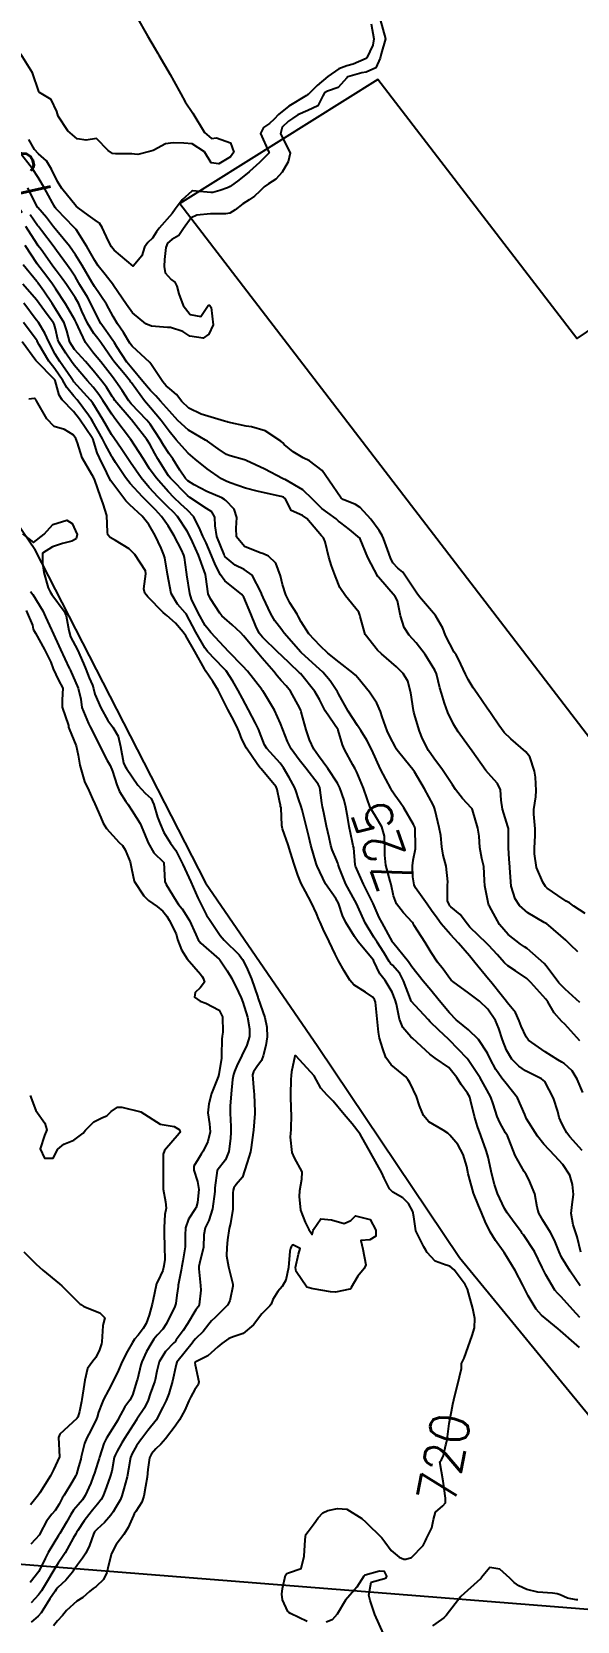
# Model space of a CAD drawing. Header units: metres. Extents: x 318500 to 325275, y 7408834 to 7428799.
# Drawn here: x 319986.2 to 320043, y 7413888.5 to 7414053.9 of the extents above; entities that cross this region are included whole.
import ezdxf
from ezdxf.enums import TextEntityAlignment as Align

# ---------------------------------------------------------------- set-up
doc = ezdxf.new("R2010")
doc.units = ezdxf.units.M
doc.header["$MEASUREMENT"] = 0
doc.linetypes.add('CONTINUO', pattern=[0])
for name, color, linetype in [('Cotas', 45, 'Continuous'), ('Curvas de Nivel 1m', 11, 'Continuous'), ('Curvas de Nivel 5m', 15, 'Continuous'), ('Edificações', 30, 'Continuous'), ('TEXTO', 45, 'Continuous'), ('Vias Secundárias', 230, 'Continuous')]:
    doc.layers.add(name, color=color, linetype=linetype)
doc.styles.add('Style-STANDARD', font='STANDARD.shx')

msp = doc.modelspace()

# ---------------------------------------------------------------- linework, layer by layer
at = {"layer": 'Curvas de Nivel 1m', "flags": 128}
for points, elevation in [([(320022.51, 7414055.17), (320023.07, 7414053.17), (320022.6, 7414051.63), (320022.5, 7414051.17), (320022.07, 7414050.14), (320021.04, 7414049.72), (320020.59, 7414049.63), (320019.14, 7414049.21), (320019.06, 7414049.18), (320019.03, 7414049.12), (320018.14, 7414048.1), (320017.01, 7414047.71), (320016.7, 7414047.55), (320016.52, 7414047.24), (320016.03, 7414046.21), (320014.98, 7414045.73), (320013.93, 7414045.28), (320013.39, 7414044.87), (320012.97, 7414044.61), (320012.29, 7414043.97), (320012.11, 7414043.3), (320012.93, 7414041.71), (320013.14, 7414041.29), (320012.91, 7414040.38), (320012.29, 7414039.3), (320011.63, 7414038.57), (320010.88, 7414038.09), (320010.42, 7414037.78), (320009.96, 7414037.33), (320009.41, 7414036.78), (320008.86, 7414036.43), (320008.2, 7414035.99), (320007.4, 7414035.36), (320006.84, 7414035.03), (320006.42, 7414034.96), (320004.84, 7414034.95), (320003.42, 7414034.83), (320002.83, 7414034.53), (320002.02, 7414033.43), (320001.54, 7414032.71), (320000.8, 7414032.28), (320000.35, 7414031.9), (320000.17, 7414031.46), (320000.03, 7414030.2), (320000, 7414029.46), (320000.12, 7414028.83), (320000.75, 7414028.11), (320001.13, 7414027.83), (320001.32, 7414027.44), (320001.54, 7414026.62), (320001.98, 7414025.43), (320002.7, 7414024.49), (320003.84, 7414024.26), (320004.59, 7414025.4), (320004.65, 7414025.46), (320004.71, 7414025.45), (320004.77, 7414025.4), (320004.9, 7414025.2), (320005.11, 7414023.39), (320004.67, 7414022.42), (320004.05, 7414022.03), (320002.67, 7414022.22), (320001.94, 7414022.7), (320000.68, 7414023.12), (320000.35, 7414023.13), (319998.68, 7414023.25), (319998.08, 7414023.49), (319996.7, 7414024.66), (319996.08, 7414025.51), (319994.74, 7414027.5), (319994.72, 7414027.53), (319993.85, 7414028.64), (319993.12, 7414029.55), (319992.77, 7414030.11), (319991.96, 7414031.57), (319990.82, 7414033.31), (319990.6, 7414033.58), (319989.72, 7414034.48), (319988.84, 7414035.37), (319988.72, 7414035.5), (319988.64, 7414035.61), (319988.36, 7414036.1), (319987.54, 7414037.63), (319986.89, 7414038.75), (319986.27, 7414039.65), (319984.92, 7414041.38)], 731), ([(319997.11, 7414055.5), (319998.28, 7414053.49), (319999.07, 7414052.15), (319999.31, 7414051.73), (319999.46, 7414051.47), (320000.04, 7414050.47), (320000.63, 7414049.46), (320001.02, 7414048.78), (320001.75, 7414047.44), (320002.19, 7414046.63), (320002.98, 7414045.42), (320004.22, 7414043.41), (320004.94, 7414042.81), (320005.46, 7414042.87), (320006.93, 7414042.36), (320007.25, 7414041.37), (320006.92, 7414040.88), (320005.69, 7414040.17), (320004.91, 7414040.28), (320004.19, 7414041.41), (320002.93, 7414042.26), (320002.06, 7414042.31), (320000.93, 7414042.36), (320000.13, 7414042.26), (319998.92, 7414041.59), (319998.85, 7414041.56), (319998.62, 7414041.48), (319997.26, 7414041.15), (319996.92, 7414041.17), (319996.62, 7414041.2), (319994.92, 7414041.21), (319994.63, 7414041.24), (319994.17, 7414041.54), (319992.94, 7414042.8), (319991.87, 7414042.64), (319990.94, 7414042.76), (319989.96, 7414043.59), (319988.97, 7414045.11), (319988.82, 7414045.61), (319988.23, 7414046.86), (319987, 7414047.6), (319986.97, 7414047.64), (319986.95, 7414047.69), (319986.27, 7414049.65), (319985.06, 7414051.58)], 733), ([(320021.56, 7414054.72), (320021.85, 7414053.17), (320021.74, 7414052.5), (320021.11, 7414051.18), (320021.09, 7414051.15), (320021.06, 7414051.13), (320019.7, 7414050.55), (320019.05, 7414050.36), (320018.21, 7414050.06), (320017.05, 7414049.24), (320015.95, 7414048.32), (320015, 7414047.39), (320014.93, 7414047.33), (320014.82, 7414047.26), (320012.99, 7414046.17), (320011.91, 7414045.31), (320011.47, 7414044.82), (320010.97, 7414044.35), (320010.34, 7414043.95), (320010.04, 7414043.33), (320010.92, 7414041.36), (320010.93, 7414041.32), (320010.92, 7414041.29), (320009.95, 7414040.29), (320008.9, 7414039.37), (320008.86, 7414039.34), (320007.77, 7414038.47), (320006.88, 7414037.79), (320006.6, 7414037.65), (320005.8, 7414037.39), (320005.08, 7414037.19), (320004.87, 7414037.17), (320002.95, 7414037.34), (320002.87, 7414037.32), (320001.88, 7414036.41), (320001.16, 7414035.45), (320000.84, 7414035), (319999.49, 7414033.47), (319999.22, 7414033.07), (319998.8, 7414032.43), (319998.31, 7414031.97), (319997.95, 7414031.49), (319997.68, 7414030.59), (319996.76, 7414029.5), (319994.78, 7414031.17), (319994.53, 7414031.53), (319994.22, 7414032.11), (319993.53, 7414033.55), (319993.25, 7414033.98), (319992.83, 7414034.3), (319992.09, 7414034.83), (319991.04, 7414035.58), (319990.84, 7414035.75), (319989.34, 7414037.6), (319988.88, 7414038.31), (319988.26, 7414039.62), (319987.74, 7414040.46), (319986.92, 7414041.2), (319986.5, 7414041.64), (319985.9, 7414042.69)], 732), ([(320043.1, 7413958.14), (320042.33, 7413958.88), (320041.84, 7413959.34), (320040.05, 7413960.92), (320039.86, 7413961.05), (320039.59, 7413961.2), (320037.88, 7413962.19), (320037.03, 7413962.95), (320036.58, 7413963.64), (320036.16, 7413964.97), (320036.02, 7413966.89), (320036.02, 7413966.97), (320035.95, 7413967.79), (320035.89, 7413968.97), (320035.88, 7413970.86), (320035.86, 7413970.97), (320035.8, 7413971.17), (320035.25, 7413972.98), (320035.1, 7413973.91), (320035.03, 7413974.99), (320034.74, 7413975.67), (320034.06, 7413976.39), (320033.53, 7413977.01), (320032.1, 7413979.02), (320031.26, 7413980.18), (320030.64, 7413981.04), (320030.13, 7413981.83), (320029.54, 7413983.06), (320029.21, 7413984.02), (320028.89, 7413985.07), (320028.74, 7413985.63), (320028.36, 7413987.08), (320028.21, 7413987.44), (320027.18, 7413989.09), (320026.25, 7413990.3), (320025.52, 7413991.11), (320025.02, 7413991.88), (320024.64, 7413993.12), (320024.3, 7413994.68), (320024.08, 7413995.13), (320022.34, 7413997.14), (320022.32, 7413997.16), (320022.28, 7413997.22), (320021.23, 7413999.17), (320020.42, 7414001.14), (320020.41, 7414001.18), (320020.39, 7414001.2), (320019.31, 7414002.1), (320018.41, 7414002.79), (320018.18, 7414002.98), (320017.91, 7414003.22), (320017.04, 7414003.84), (320016.43, 7414004.28), (320015.45, 7414005.25), (320014.45, 7414006.21), (320012.6, 7414007.29), (320012.47, 7414007.35), (320012.34, 7414007.42), (320010.49, 7414008.39), (320008.55, 7414009.29), (320008.5, 7414009.31), (320008.38, 7414009.34), (320006.89, 7414009.75), (320006.51, 7414009.91), (320005.62, 7414010.49), (320004.52, 7414011.28), (320004.31, 7414011.4), (320002.54, 7414012.43), (320001.43, 7414013.44), (320000.56, 7414014.4), (319999.63, 7414015.46), (319999.13, 7414016.02), (319998.59, 7414016.57), (319997.78, 7414017.49), (319996.62, 7414018.88), (319996.13, 7414019.51), (319995.07, 7414021.1), (319994.82, 7414021.53), (319994.76, 7414021.63), (319994.66, 7414021.78), (319993.94, 7414022.8), (319993.41, 7414023.55), (319992.7, 7414024.91), (319992.41, 7414025.56), (319992, 7414026.29), (319991.21, 7414027.58), (319990.75, 7414028.36), (319990.28, 7414029.11), (319989.94, 7414029.59), (319988.78, 7414031.15), (319988.44, 7414031.62), (319987.24, 7414033.21), (319986.92, 7414033.64), (319986.87, 7414033.69), (319986.82, 7414033.76), (319986.06, 7414034.87)], 729), ([(320043.31, 7413952.87), (320041.77, 7413954.24), (320041.12, 7413954.9), (320039.81, 7413956.69), (320039.61, 7413956.92), (320037.83, 7413958.48), (320037.56, 7413958.67), (320037.12, 7413958.95), (320035.84, 7413959.93), (320034.94, 7413960.98), (320033.89, 7413962.88), (320033.83, 7413963), (320033.81, 7413963.08), (320033.41, 7413965), (320033.36, 7413965.56), (320033.29, 7413967.01), (320033.11, 7413967.84), (320032.88, 7413969.01), (320032.81, 7413970.18), (320032.69, 7413971.01), (320032.11, 7413972.92), (320032.08, 7413973.02), (320032.02, 7413973.1), (320031.1, 7413974.1), (320030.36, 7413975.05), (320030.05, 7413975.51), (320029, 7413977.07), (320028.09, 7413978.28), (320027.54, 7413979.09), (320026.9, 7413980.3), (320026.59, 7413981.1), (320026.14, 7413982.6), (320026.02, 7413983.1), (320025.98, 7413983.27), (320025.69, 7413985.11), (320025.38, 7413986.3), (320024.91, 7413987.12), (320024.21, 7413987.81), (320022.64, 7413989.15), (320022.24, 7413989.52), (320020.95, 7413991.17), (320020.41, 7413993.05), (320020.39, 7413993.18), (320020.28, 7413993.49), (320018.89, 7413995.2), (320018.32, 7413996.07), (320017.86, 7413997.22), (320017.45, 7413998.33), (320017.16, 7413999.23), (320016.79, 7414000.83), (320016.6, 7414001.24), (320016.5, 7414001.34), (320016.39, 7414001.45), (320014.85, 7414003.26), (320014.42, 7414003.55), (320013.23, 7414004.08), (320012.64, 7414005.29), (320012.44, 7414005.46), (320012.19, 7414005.55), (320010.45, 7414005.91), (320009.69, 7414006.08), (320008.46, 7414006.41), (320006.87, 7414006.96), (320006.47, 7414007.12), (320005.97, 7414007.38), (320004.49, 7414008.41), (320003.22, 7414009.41), (320002.51, 7414010.04), (320001.84, 7414010.76), (320001.25, 7414011.44), (320000.53, 7414012.35), (319999.7, 7414013.46), (319998.57, 7414014.76), (319997.95, 7414015.49), (319996.6, 7414017.35), (319996.54, 7414017.44), (319996.49, 7414017.5), (319995.93, 7414018.2), (319994.84, 7414019.53), (319994.63, 7414019.8), (319993.39, 7414021.55), (319993.08, 7414021.97), (319992.67, 7414022.5), (319992.02, 7414023.57), (319991.44, 7414024.83), (319991.12, 7414025.58), (319990.72, 7414026.26), (319989.83, 7414027.59), (319989.39, 7414028.24), (319988.75, 7414029.07), (319988.52, 7414029.37), (319988.34, 7414029.62), (319987.18, 7414031.23), (319986.89, 7414031.64), (319986.79, 7414031.79), (319985.6, 7414033.65)], 728), ([(320043.32, 7413948.87), (320041.73, 7413950.61), (320041.44, 7413950.89), (320040.62, 7413951.79), (320039.97, 7413952.92), (320039.75, 7413953.21), (320038.22, 7413954.94), (320037.79, 7413955.37), (320036.62, 7413956.14), (320035.81, 7413956.67), (320035.46, 7413956.98), (320034.68, 7413957.85), (320033.83, 7413958.78), (320033.61, 7413959), (320031.86, 7413960.7), (320031.59, 7413961.02), (320030.85, 7413962.02), (320029.88, 7413962.81), (320029.76, 7413962.93), (320029.68, 7413963.05), (320029.51, 7413963.43), (320029.51, 7413965.06), (320029.54, 7413965.43), (320029.4, 7413967.06), (320029.07, 7413968.18), (320028.92, 7413969.07), (320028.82, 7413970.23), (320028.66, 7413971.07), (320028.23, 7413972.86), (320028.18, 7413973.08), (320028.14, 7413973.2), (320028.02, 7413973.43), (320027.13, 7413975.09), (320026.07, 7413976.88), (320025.91, 7413977.1), (320025.14, 7413978.06), (320024.28, 7413979.13), (320024.2, 7413979.23), (320024.1, 7413979.43), (320023.53, 7413980.55), (320023.24, 7413981.14), (320022.71, 7413982.58), (320022.53, 7413983.15), (320022.16, 7413984.01), (320021.41, 7413985.17), (320020.19, 7413986.64), (320019.95, 7413986.93), (320019.67, 7413987.19), (320018.22, 7413988.28), (320017.07, 7413989.23), (320016.24, 7413989.99), (320015.09, 7413991.25), (320014.27, 7413992.49), (320014.01, 7413993), (320013.86, 7413993.27), (320013.1, 7413994.48), (320012.69, 7413995.28), (320012.33, 7413996.37), (320012.11, 7413997.29), (320011.65, 7413998.6), (320010.88, 7413999.31), (320010.36, 7413999.56), (320010.01, 7413999.68), (320008.37, 7414000.34), (320007.55, 7414001.35), (320007.52, 7414002.23), (320007.59, 7414003.35), (320007.29, 7414004.21), (320006.44, 7414005.13), (320006.3, 7414005.23), (320006.02, 7414005.38), (320004.45, 7414006.07), (320003.12, 7414006.75), (320002.47, 7414007.18), (320002.22, 7414007.42), (320001.63, 7414008.28), (320000.91, 7414009.44), (320000.74, 7414009.68), (320000.51, 7414009.99), (319999.94, 7414010.88), (319999.59, 7414011.46), (319998.54, 7414013.07), (319998.21, 7414013.48), (319996.58, 7414015.18), (319996.31, 7414015.5), (319995.63, 7414016.55), (319994.97, 7414017.52), (319994.61, 7414018), (319993.4, 7414019.55), (319992.64, 7414020.47), (319991.82, 7414021.57), (319991.04, 7414023.21), (319990.87, 7414023.58), (319990.69, 7414023.92), (319989.71, 7414025.59), (319988.73, 7414027.11), (319988.38, 7414027.62), (319987.69, 7414028.57), (319986.85, 7414029.64), (319986.76, 7414029.77), (319985.52, 7414031.65)], 727), ([(320043.63, 7413943.49), (320043.04, 7413944.87), (320042.52, 7413945.74), (320041.67, 7413946.5), (320041.43, 7413946.65), (320041.01, 7413946.9), (320039.68, 7413947.72), (320037.97, 7413948.94), (320037.71, 7413949.27), (320037.19, 7413950.41), (320036.98, 7413950.95), (320036.6, 7413951.82), (320035.75, 7413952.87), (320035.66, 7413952.97), (320035.26, 7413953.47), (320034.03, 7413955), (320033.78, 7413955.3), (320032.38, 7413957.01), (320031.81, 7413957.72), (320030.67, 7413959.04), (320029.84, 7413959.93), (320028.87, 7413961.06), (320028.44, 7413961.65), (320027.87, 7413962.45), (320027.42, 7413963.08), (320026.19, 7413964.81), (320026.05, 7413965.1), (320025.92, 7413965.95), (320025.88, 7413967.1), (320025.95, 7413967.68), (320026.18, 7413968.87), (320026.2, 7413969.1), (320026.15, 7413970.94), (320026.12, 7413971.1), (320025.99, 7413971.4), (320024.96, 7413973.12), (320024.59, 7413973.69), (320024.03, 7413974.46), (320023.77, 7413974.87), (320023.63, 7413975.14), (320023.1, 7413976.1), (320022.53, 7413977.15), (320022.08, 7413978.16), (320021.65, 7413979.16), (320021.11, 7413980.17), (320020.48, 7413981.18), (320020.13, 7413981.7), (320019.18, 7413983.19), (320018.18, 7413985), (320018.05, 7413985.21), (320017.29, 7413986.33), (320016.54, 7413987.23), (320016.2, 7413987.56), (320014.31, 7413989.26), (320014.23, 7413989.33), (320012.52, 7413991.29), (320012.41, 7413991.44), (320012.26, 7413991.64), (320011.55, 7413992.58), (320011.12, 7413993.31), (320010.31, 7413995.03), (320010.18, 7413995.32), (320010.1, 7413995.54), (320009.17, 7413997.33), (320008.35, 7413997.93), (320007.4, 7413998.4), (320006.36, 7413999.25), (320006.31, 7413999.33), (320006.29, 7413999.37), (320006.24, 7413999.49), (320005.5, 7414001.38), (320005.32, 7414002.47), (320005.29, 7414003.39), (320004.96, 7414003.93), (320004.43, 7414004.3), (320002.69, 7414005.42), (320002.44, 7414005.62), (320000.66, 7414007.45), (320000.47, 7414007.69), (319999.34, 7414009.47), (319999.03, 7414010), (319998.51, 7414010.97), (319998.19, 7414011.48), (319996.84, 7414013.2), (319996.6, 7414013.5), (319996.55, 7414013.55), (319994.87, 7414015.53), (319994.75, 7414015.69), (319994.58, 7414015.96), (319993.98, 7414016.92), (319993.51, 7414017.55), (319992.62, 7414018.64), (319991.8, 7414019.57), (319990.65, 7414020.83), (319990.19, 7414021.59), (319989.86, 7414022.78), (319989.58, 7414023.6), (319988.7, 7414025.07), (319988.32, 7414025.62), (319987.45, 7414026.91), (319986.96, 7414027.64), (319986.87, 7414027.77), (319986.74, 7414027.93), (319985.33, 7414029.65)], 726), ([(320043.4, 7413926.86), (320043.02, 7413928.46), (320042.89, 7413928.87), (320042.62, 7413929.7), (320042.41, 7413930.88), (320042.5, 7413931.85), (320042.64, 7413932.87), (320042.55, 7413933.92), (320042.25, 7413934.88), (320041.53, 7413936.01), (320040.7, 7413936.9), (320039.56, 7413938.11), (320038.9, 7413938.93), (320037.76, 7413940.76), (320037.68, 7413940.94), (320037.59, 7413941.21), (320036.83, 7413942.95), (320035.64, 7413944.42), (320035.17, 7413944.98), (320034.56, 7413945.89), (320033.95, 7413947), (320033.68, 7413947.58), (320032.76, 7413949.01), (320031.71, 7413950), (320031.14, 7413950.45), (320030.44, 7413951.04), (320029.73, 7413951.77), (320028.64, 7413953.07), (320027.77, 7413954.16), (320027, 7413955.09), (320025.79, 7413956.58), (320025.59, 7413956.9), (320025.46, 7413957.11), (320023.83, 7413959.11), (320023.81, 7413959.13), (320023.78, 7413959.18), (320022.7, 7413961.15), (320022.42, 7413961.71), (320021.88, 7413962.93), (320021.78, 7413963.16), (320021.68, 7413963.36), (320020.77, 7413965.17), (320019.94, 7413967.06), (320019.91, 7413967.18), (320019.75, 7413968.97), (320019.71, 7413969.18), (320019.62, 7413969.53), (320019.29, 7413971.19), (320019.15, 7413972.04), (320018.94, 7413973.2), (320018.75, 7413973.92), (320018.29, 7413975.21), (320018.05, 7413975.69), (320017.07, 7413977.23), (320016.09, 7413978.54), (320015.61, 7413979.24), (320015.15, 7413980.2), (320014.79, 7413981.25), (320014.28, 7413983.12), (320014.24, 7413983.26), (320014.15, 7413983.5), (320013.16, 7413985.28), (320012.71, 7413985.81), (320012.19, 7413986.39), (320011.78, 7413986.88), (320011.43, 7413987.3), (320010.22, 7413988.7), (320009.68, 7413989.33), (320008.26, 7413991.04), (320008, 7413991.34), (320007.1, 7413992.19), (320006.28, 7413992.88), (320006.02, 7413993.11), (320005.8, 7413993.38), (320004.82, 7413994.87), (320004.6, 7413995.4), (320004.34, 7413997.16), (320004.32, 7413997.4), (320004.31, 7413997.43), (320003.57, 7413999.41), (320002.97, 7414000.82), (320002.68, 7414001.42), (320002.4, 7414001.94), (320001.38, 7414003.44), (320000.93, 7414003.94), (320000.43, 7414004.42), (319999.91, 7414004.93), (319999.39, 7414005.47), (319998.45, 7414006.48), (319997.61, 7414007.49), (319996.49, 7414009.08), (319996.22, 7414009.5), (319995.53, 7414010.54), (319994.84, 7414011.53), (319994.53, 7414012), (319993.63, 7414013.54), (319992.58, 7414015.24), (319992.34, 7414015.56), (319990.6, 7414017.47), (319990.55, 7414017.53), (319990.52, 7414017.58), (319990.32, 7414017.87), (319989.12, 7414019.6), (319988.64, 7414020.35), (319987.99, 7414021.62), (319987.57, 7414022.53), (319986.9, 7414023.64), (319986.68, 7414023.94), (319985.39, 7414025.65)], 724), ([(320043.36, 7413923.37), (320042.29, 7413924.88), (320041.4, 7413926.36), (320041.16, 7413926.89), (320040.66, 7413928.13), (320040.25, 7413928.91), (320039.45, 7413930.19), (320039.03, 7413930.92), (320038.85, 7413931.54), (320038.61, 7413932.93), (320038, 7413934.44), (320037.72, 7413934.94), (320037.51, 7413935.26), (320036.56, 7413936.95), (320035.91, 7413938.62), (320035.77, 7413938.97), (320035.7, 7413939.1), (320035.57, 7413939.29), (320034.96, 7413940.36), (320034.7, 7413940.98), (320034.28, 7413942.32), (320034.02, 7413942.99), (320033.63, 7413943.76), (320032.91, 7413945.01), (320031.67, 7413946.9), (320031.57, 7413947.02), (320029.7, 7413948.97), (320029.62, 7413949.05), (320028.62, 7413949.98), (320027.72, 7413950.86), (320027.5, 7413951.08), (320025.75, 7413953), (320025.69, 7413953.1), (320025.65, 7413953.2), (320024.94, 7413955.11), (320024.55, 7413955.88), (320023.8, 7413956.73), (320023.6, 7413956.93), (320023.46, 7413957.14), (320022.88, 7413958.07), (320022.18, 7413959.15), (320021.84, 7413959.67), (320020.95, 7413961.17), (320020.18, 7413962.87), (320020.05, 7413963.18), (320019.88, 7413963.49), (320018.93, 7413965.19), (320018.23, 7413966.91), (320018.14, 7413967.21), (320018.09, 7413967.36), (320017.95, 7413967.72), (320017.5, 7413968.76), (320017.35, 7413969.22), (320017.18, 7413970.02), (320016.92, 7413971.23), (320016.63, 7413972.61), (320016.5, 7413973.23), (320016.43, 7413973.64), (320016.21, 7413975.24), (320016.05, 7413975.6), (320014.77, 7413977.25), (320014.08, 7413978.11), (320013.25, 7413979.27), (320012.86, 7413980.03), (320012.35, 7413981.29), (320012.13, 7413981.89), (320011.5, 7413983.3), (320010.45, 7413985.04), (320010.27, 7413985.32), (320010.23, 7413985.37), (320010.18, 7413985.43), (320008.7, 7413987.34), (320008.21, 7413987.88), (320006.75, 7413989.36), (320006.24, 7413989.89), (320004.87, 7413991.39), (320004.58, 7413991.71), (320004.27, 7413992.12), (320003.56, 7413993.41), (320002.85, 7413994.86), (320002.67, 7413995.42), (320002.38, 7413997.38), (320002.38, 7413997.42), (320002.34, 7413997.67), (320002.11, 7413999.18), (320002.05, 7413999.42), (320001.81, 7413999.99), (320001.04, 7414001.44), (320000.41, 7414002.49), (319999.71, 7414003.46), (319999.1, 7414004.14), (319998.43, 7414004.8), (319997.75, 7414005.49), (319996.46, 7414006.88), (319995.97, 7414007.51), (319994.95, 7414009.07), (319994.66, 7414009.53), (319994.59, 7414009.62), (319994.5, 7414009.76), (319993.88, 7414010.91), (319993.57, 7414011.54), (319992.55, 7414013.39), (319992.44, 7414013.56), (319992.11, 7414014.01), (319990.95, 7414015.58), (319990.58, 7414015.99), (319989.87, 7414016.87), (319989.45, 7414017.6), (319988.62, 7414018.82), (319988, 7414019.62), (319986.97, 7414021.32), (319986.81, 7414021.64), (319986.76, 7414021.73), (319986.66, 7414021.88), (319985.35, 7414023.65)], 723), ([(320043.32, 7413920.06), (320042.59, 7413920.87), (320041.98, 7413921.53), (320041.34, 7413922.27), (320041.03, 7413922.57), (320040.72, 7413922.9), (320039.76, 7413924.52), (320039.55, 7413924.92), (320039.39, 7413925.27), (320038.58, 7413926.93), (320037.43, 7413928.68), (320037.31, 7413928.83), (320037.23, 7413928.94), (320036.58, 7413929.82), (320035.74, 7413930.97), (320035.47, 7413931.43), (320034.74, 7413932.98), (320034.42, 7413933.9), (320034.15, 7413934.99), (320033.76, 7413936.77), (320033.7, 7413937), (320033.55, 7413937.44), (320032.98, 7413939.01), (320032.65, 7413939.94), (320032.33, 7413941.01), (320031.93, 7413942.7), (320031.84, 7413943.02), (320031.62, 7413943.42), (320030.93, 7413944.33), (320030.51, 7413945.04), (320029.66, 7413946.08), (320028.25, 7413947.07), (320027.68, 7413947.48), (320025.91, 7413949.1), (320025.7, 7413949.3), (320024.87, 7413950.27), (320024.52, 7413951.12), (320024.2, 7413952.67), (320024.06, 7413953.13), (320023.76, 7413953.95), (320023.03, 7413955.14), (320022.48, 7413955.84), (320021.85, 7413957.16), (320021.8, 7413957.25), (320020.23, 7413959.18), (320019.84, 7413959.74), (320018.92, 7413961.19), (320018.58, 7413961.92), (320018.16, 7413963.21), (320017.89, 7413963.69), (320016.8, 7413965.23), (320015.94, 7413967.05), (320015.87, 7413967.24), (320015.85, 7413967.34), (320015.3, 7413969.25), (320015.07, 7413970.15), (320014.8, 7413971.25), (320014.37, 7413972.9), (320014.27, 7413973.26), (320014.03, 7413973.97), (320013.71, 7413974.94), (320013.58, 7413975.27), (320013.04, 7413976.29), (320012.45, 7413977.28), (320012.08, 7413977.77), (320010.69, 7413979.31), (320010.46, 7413979.67), (320010.11, 7413980.59), (320009.82, 7413981.32), (320009.53, 7413981.93), (320008.79, 7413983.33), (320008.17, 7413984.49), (320007.72, 7413985.35), (320007.16, 7413986.32), (320006.45, 7413987.37), (320006.2, 7413987.65), (320004.53, 7413989.4), (320004.24, 7413989.79), (320003.31, 7413991.41), (320002.28, 7413993.32), (320002.24, 7413993.38), (320002.2, 7413993.42), (320001.4, 7413994.33), (320000.72, 7413995.44), (320000.34, 7413997.45), (320000.06, 7413999.16), (319999.97, 7413999.46), (319999.68, 7414000.15), (319999.05, 7414001.47), (319998.41, 7414002.63), (319997.71, 7414003.49), (319996.43, 7414004.65), (319996.02, 7414005.09), (319995.71, 7414005.51), (319994.46, 7414007.18), (319994.25, 7414007.53), (319994.03, 7414007.98), (319993.26, 7414009.55), (319993.03, 7414010.08), (319992.56, 7414011.56), (319992.52, 7414011.64), (319991.19, 7414013.57), (319990.56, 7414014.37), (319989.38, 7414015.6), (319989.07, 7414016.09), (319988.64, 7414017.61), (319988.6, 7414017.68), (319986.68, 7414019.64), (319986.63, 7414019.7), (319985.2, 7414021.65)], 722), ([(320043.27, 7413916.93), (320042.71, 7413917.44), (320041.3, 7413918.69), (320041.06, 7413918.89), (320039.32, 7413920.33), (320038.76, 7413920.93), (320037.94, 7413922.34), (320037.62, 7413922.94), (320037.36, 7413923.44), (320036.57, 7413924.95), (320035.41, 7413926.83), (320035.31, 7413926.97), (320034.52, 7413928.08), (320033.96, 7413928.99), (320033.45, 7413930.06), (320033.07, 7413931), (320032.76, 7413931.72), (320032.23, 7413933.01), (320031.73, 7413934.79), (320031.68, 7413935.02), (320031.52, 7413935.78), (320031.15, 7413937.03), (320030.59, 7413938.08), (320029.78, 7413939.05), (320029.56, 7413939.25), (320029.06, 7413939.56), (320027.58, 7413940.44), (320027.01, 7413941.09), (320026.6, 7413942.09), (320026.28, 7413943.09), (320025.63, 7413944.45), (320025.4, 7413944.86), (320025.17, 7413945.11), (320023.66, 7413946.37), (320023.09, 7413947.14), (320022.79, 7413948.04), (320022.45, 7413949.15), (320022.32, 7413949.77), (320022.21, 7413951.15), (320022.01, 7413952.9), (320021.93, 7413953.16), (320021.75, 7413953.41), (320020.98, 7413953.95), (320019.77, 7413954.71), (320019.33, 7413955.19), (320018.74, 7413956.15), (320018.15, 7413957.2), (320017.81, 7413957.88), (320017.2, 7413959.22), (320016.58, 7413960.49), (320016.24, 7413961.23), (320016.13, 7413961.51), (320015.87, 7413962.13), (320015.36, 7413963.25), (320014.72, 7413964.43), (320014.28, 7413965.26), (320013.92, 7413966.11), (320013.54, 7413967.27), (320013.17, 7413968.49), (320012.91, 7413969.28), (320012.34, 7413970.93), (320012.27, 7413971.29), (320012.18, 7413973.13), (320012.14, 7413973.29), (320012.12, 7413973.39), (320012.03, 7413973.87), (320011.79, 7413975.04), (320011.66, 7413975.3), (320010.07, 7413977.22), (320009.98, 7413977.32), (320009.69, 7413977.71), (320008.59, 7413979.34), (320008.11, 7413980.26), (320007.8, 7413981.03), (320007.69, 7413981.35), (320007.27, 7413982.22), (320006.64, 7413983.36), (320006.16, 7413984.32), (320005.63, 7413985.38), (320005.08, 7413986.28), (320004.31, 7413987.4), (320004.2, 7413987.58), (320003.19, 7413989.41), (320002.25, 7413991.04), (320002, 7413991.42), (320001.2, 7413992.36), (320000.28, 7413993.15), (320000.1, 7413993.27), (319999.89, 7413993.46), (319998.3, 7413995.09), (319997.99, 7413995.48), (319997.89, 7413995.91), (319998.11, 7413997.48), (319998.05, 7413997.78), (319996.96, 7413999.49), (319996.37, 7414000.08), (319994.95, 7414000.95), (319994.39, 7414001.28), (319994.13, 7414001.53), (319994.1, 7414001.83), (319994.04, 7414003.54), (319993.65, 7414004.76), (319993.36, 7414005.55), (319992.78, 7414007.24), (319992.63, 7414007.56), (319992.47, 7414007.84), (319991.47, 7414009.57), (319990.98, 7414011.12), (319990.8, 7414011.58), (319990.53, 7414011.96), (319989.61, 7414012.52), (319988.54, 7414012.82), (319987.78, 7414013.62), (319986.72, 7414015.5), (319986.62, 7414015.64), (319986.61, 7414015.66), (319986.58, 7414015.71), (319986.47, 7414015.75), (319985.9, 7414015.65)], 721), ([(319985.24, 7414001.65), (319986.38, 7414000.73), (319987.49, 7414001.62), (319988.41, 7414002.62), (319989.88, 7414003.06), (319990.41, 7414002.73), (319990.94, 7414001.57), (319990.85, 7414001.11), (319990.38, 7414000.89), (319989.42, 7414000.64), (319988.37, 7414000.31), (319987.34, 7413999.63), (319987.33, 7413998.6), (319987.47, 7413997.62), (319987.92, 7413996.01), (319988.14, 7413995.61), (319988.31, 7413995.34), (319989.59, 7413993.59), (319989.79, 7413993.1), (319990.06, 7413991.58), (319990.25, 7413990.91), (319990.97, 7413989.57), (319991.61, 7413988.16), (319991.85, 7413987.56), (319992.19, 7413986.65), (319992.54, 7413985.91), (319992.63, 7413985.55), (319992.78, 7413984.95), (319993.4, 7413983.54), (319994.13, 7413982.22), (319994.65, 7413981.52), (319995.2, 7413980.6), (319995.45, 7413979.51), (319995.78, 7413977.8), (319995.91, 7413977.5), (319996.07, 7413977.23), (319997.27, 7413975.49), (319998.03, 7413974.65), (319998.65, 7413974.1), (319998.91, 7413973.47), (319999.3, 7413972.16), (319999.59, 7413971.46), (319999.98, 7413970.57), (320000.68, 7413969.44), (320001.21, 7413968.69), (320001.86, 7413967.42), (320001.94, 7413967.22), (320002.79, 7413965.41), (320003.52, 7413963.77), (320003.68, 7413963.4), (320003.88, 7413962.99), (320004.43, 7413961.96), (320004.79, 7413961.39), (320005.84, 7413959.85), (320006.25, 7413959.36), (320007.81, 7413957.81), (320008.17, 7413957.34), (320008.58, 7413956.54), (320009.11, 7413955.33), (320009.75, 7413953.4), (320009.77, 7413953.32), (320009.79, 7413953.28), (320010.49, 7413951.31), (320010.69, 7413950.29), (320010.72, 7413949.3), (320010.6, 7413948.39), (320010.33, 7413947.31), (320010.15, 7413946.83), (320009.65, 7413946.15), (320009.31, 7413945.66), (320009.22, 7413945.32), (320009.35, 7413943.59), (320009.37, 7413943.32), (320009.44, 7413941.47), (320009.44, 7413941.32), (320009.3, 7413939.58), (320009.28, 7413939.32), (320009.08, 7413937.78), (320008.99, 7413937.33), (320008.64, 7413936.22), (320008.39, 7413935.33), (320008.16, 7413934.67), (320007.49, 7413933.9), (320007.25, 7413933.58), (320007.18, 7413933.34), (320007.17, 7413933.04), (320007.17, 7413931.34), (320006.92, 7413929.87), (320006.78, 7413929.35), (320006.6, 7413928.16), (320006.53, 7413927.35), (320006.51, 7413926.48), (320006.69, 7413925.35), (320007.15, 7413923.55), (320007.16, 7413923.34), (320006.85, 7413921.82), (320006.6, 7413921.35), (320005.31, 7413920.07), (320004.95, 7413919.73), (320004.66, 7413919.38), (320004.05, 7413918.62), (320003.28, 7413917.85), (320003.06, 7413917.6), (320002.91, 7413917.4), (320002.18, 7413916.48), (320001.34, 7413915.42), (320001.24, 7413915.19), (320000.88, 7413913.43), (320000.5, 7413912.13), (320000.21, 7413911.43), (319999.88, 7413910.74), (319999.2, 7413909.45), (319999.16, 7413909.39), (319998.31, 7413908.29), (319997.66, 7413907.46), (319997.44, 7413907.16), (319997.13, 7413906.7), (319996.67, 7413905.92), (319996.5, 7413905.48), (319996.3, 7413904.27), (319996.14, 7413903.48), (319995.81, 7413902.23), (319995.6, 7413901.49), (319995.44, 7413901.11), (319995.04, 7413900.42), (319994.69, 7413899.85), (319994.46, 7413899.51), (319993.79, 7413898.74), (319993.01, 7413898.04), (319992.76, 7413897.77), (319992.64, 7413897.53), (319992.21, 7413896.32), (319991.84, 7413895.54), (319991.5, 7413895.01), (319990.96, 7413894.31), (319990.65, 7413893.86), (319990.45, 7413893.56), (319989.76, 7413892.74), (319988.93, 7413891.97), (319988.75, 7413891.75), (319988.64, 7413891.58), (319988.1, 7413890.78), (319987.38, 7413889.6), (319987.19, 7413889.32), (319986.89, 7413888.97), (319986.15, 7413888.35)], 721), ([(319986.09, 7413995.64), (319986.31, 7413995.34), (319987.36, 7413993.62), (319987.65, 7413992.99), (319988.26, 7413991.66), (319988.27, 7413991.62), (319988.29, 7413991.58), (319989.21, 7413989.6), (319990.11, 7413987.67), (319990.15, 7413987.58), (319990.17, 7413987.55), (319990.2, 7413987.49), (319991.06, 7413985.57), (319991.31, 7413984.42), (319991.42, 7413983.57), (319992.12, 7413981.89), (319992.3, 7413981.56), (319992.91, 7413980.35), (319993.29, 7413979.54), (319994.08, 7413978.06), (319994.37, 7413977.53), (319994.63, 7413976.95), (319995.08, 7413975.51), (319995.36, 7413974.84), (319996.02, 7413973.8), (319996.23, 7413973.5), (319996.68, 7413972.82), (319997.51, 7413971.48), (319997.97, 7413970.42), (319998.32, 7413969.47), (319998.92, 7413968.43), (319999.94, 7413967.47), (319999.96, 7413967.42), (320000.09, 7413965.45), (320000.22, 7413965.13), (320001.26, 7413963.43), (320001.51, 7413963.06), (320001.87, 7413962.62), (320002.66, 7413961.41), (320003.3, 7413959.94), (320003.53, 7413959.4), (320003.82, 7413959.02), (320005.73, 7413957.37), (320005.77, 7413957.34), (320005.8, 7413957.29), (320006.58, 7413956.15), (320007.04, 7413955.35), (320007.76, 7413953.95), (320008.03, 7413953.34), (320008.2, 7413952.88), (320008.68, 7413951.33), (320008.91, 7413950.13), (320008.88, 7413949.33), (320008.6, 7413948.41), (320008.11, 7413947.34), (320007.96, 7413947.04), (320007.66, 7413946.45), (320007.32, 7413945.67), (320007.23, 7413945.35), (320007.14, 7413944.85), (320006.98, 7413943.35), (320006.89, 7413942.06), (320006.89, 7413941.35), (320006.96, 7413939.96), (320006.96, 7413939.35), (320006.9, 7413938.7), (320006.73, 7413937.35), (320006.39, 7413936.49), (320005.51, 7413935.37), (320005.28, 7413933.57), (320005.28, 7413933.37), (320005.28, 7413933.18), (320005.05, 7413931.38), (320004.66, 7413930.16), (320004.27, 7413929.39), (320004.15, 7413928.66), (320004.11, 7413927.39), (320003.67, 7413925.68), (320003.61, 7413925.39), (320003.61, 7413925.15), (320003.8, 7413923.39), (320003.82, 7413922.91), (320003.66, 7413921.39), (320003.54, 7413921.17), (320003.31, 7413920.86), (320002.42, 7413919.4), (320001.97, 7413918.73), (320001.27, 7413917.73), (320001.14, 7413917.55), (320001.01, 7413917.42), (320000.16, 7413916.54), (319999.5, 7413915.45), (319999.23, 7413914.5), (319999.08, 7413913.59), (319999.04, 7413913.45), (319998.53, 7413912.12), (319998.32, 7413911.46), (319997.97, 7413910.67), (319997.16, 7413909.5), (319997.11, 7413909.42), (319995.87, 7413907.49), (319995.6, 7413907.03), (319995.12, 7413906.17), (319994.89, 7413905.73), (319994.81, 7413905.5), (319994.54, 7413904.06), (319994.38, 7413903.51), (319993.99, 7413902.44), (319993.64, 7413901.52), (319993.43, 7413901.14), (319993.05, 7413900.65), (319992.55, 7413900.02), (319992.16, 7413899.54), (319991.67, 7413898.89), (319991.01, 7413897.89), (319990.88, 7413897.68), (319990.8, 7413897.55), (319990.53, 7413897.09), (319989.68, 7413895.57), (319989.41, 7413895.14), (319988.96, 7413894.49), (319988.61, 7413893.93), (319988.41, 7413893.59), (319987.86, 7413892.67), (319987.21, 7413891.61), (319986.92, 7413891.2), (319986.16, 7413890.36)], 722), ([(319985.61, 7413993.65), (319986.27, 7413992.15), (319986.35, 7413991.72), (319986.38, 7413991.64), (319986.59, 7413991.3), (319987.53, 7413989.62), (319988.21, 7413988.29), (319988.44, 7413987.61), (319988.99, 7413986.4), (319989.43, 7413985.59), (319989.37, 7413984.38), (319989.38, 7413983.59), (319990.03, 7413981.68), (319990.04, 7413981.58), (319990.05, 7413981.52), (319990.12, 7413981.36), (319990.82, 7413979.57), (319991.04, 7413978.61), (319991.22, 7413977.57), (319991.72, 7413975.88), (319991.86, 7413975.56), (319992.04, 7413975.18), (319992.55, 7413974.07), (319992.78, 7413973.55), (319993.41, 7413972.13), (319993.64, 7413971.54), (319993.98, 7413970.96), (319995.33, 7413969.51), (319995.65, 7413969.19), (319995.95, 7413968.74), (319996.47, 7413967.49), (319996.6, 7413966.82), (319996.87, 7413965.49), (319997.89, 7413963.95), (319998.38, 7413963.47), (319999.27, 7413962.85), (319999.87, 7413962.36), (320000.27, 7413961.85), (320000.54, 7413961.44), (320001.25, 7413960.02), (320001.4, 7413959.43), (320001.81, 7413958.35), (320002.41, 7413957.41), (320003.78, 7413955.82), (320003.97, 7413955.58), (320004.08, 7413955.4), (320004.2, 7413954.96), (320003.76, 7413954.37), (320003.25, 7413953.91), (320003.16, 7413953.41), (320003.74, 7413953.01), (320004.35, 7413952.78), (320005.73, 7413952.05), (320006.09, 7413951.36), (320006.12, 7413949.78), (320006.04, 7413949.36), (320006.01, 7413949.05), (320005.99, 7413947.37), (320005.97, 7413947.06), (320005.71, 7413945.37), (320005.64, 7413945.11), (320004.93, 7413943.38), (320004.67, 7413942.32), (320004.56, 7413941.39), (320004.71, 7413940.24), (320004.8, 7413939.38), (320004.56, 7413938.39), (320004.07, 7413937.39), (320003.87, 7413937.06), (320003.53, 7413936.54), (320003.1, 7413935.82), (320003.09, 7413935.4), (320003.49, 7413934.23), (320003.63, 7413933.4), (320003.47, 7413932.03), (320003.33, 7413931.53), (320003.26, 7413931.4), (320002.55, 7413930.3), (320002.23, 7413929.41), (320002.2, 7413928.63), (320002.19, 7413927.41), (320001.95, 7413925.98), (320001.85, 7413925.41), (320001.79, 7413925), (320001.47, 7413923.42), (320001.45, 7413923.31), (320001.33, 7413922.4), (320001.22, 7413921.53), (320001.19, 7413921.42), (320001.12, 7413921.22), (320000.26, 7413919.44), (319999.86, 7413918.87), (319999.28, 7413918.23), (319998.93, 7413917.8), (319998.71, 7413917.46), (319998.18, 7413916.54), (319997.67, 7413915.47), (319997.56, 7413915.14), (319997.22, 7413913.66), (319997.17, 7413913.47), (319996.69, 7413911.99), (319996.41, 7413911.48), (319995.91, 7413910.76), (319995.21, 7413909.5), (319995.16, 7413909.4), (319994, 7413907.52), (319993.72, 7413906.94), (319993.27, 7413905.53), (319993.23, 7413905.4), (319993.1, 7413904.97), (319992.74, 7413903.88), (319992.62, 7413903.53), (319992.35, 7413902.82), (319991.79, 7413901.54), (319991.51, 7413901.09), (319991.05, 7413900.57), (319990.57, 7413900.02), (319990.29, 7413899.56), (319989.84, 7413898.75), (319989.12, 7413897.58), (319989, 7413897.38), (319987.93, 7413895.6), (319987.59, 7413894.98), (319986.95, 7413893.64), (319986.94, 7413893.62), (319986.05, 7413892.5)], 723), ([(319986.06, 7413943.19), (319986.64, 7413941.62), (319987.57, 7413940.31), (319987.79, 7413939.61), (319987.55, 7413939), (319987.08, 7413937.62), (319987.53, 7413936.65), (319988.45, 7413936.67), (319988.94, 7413937.59), (319989.55, 7413938.12), (319990.59, 7413938.53), (319991.56, 7413939.27), (319991.8, 7413939.56), (319992.69, 7413940.43), (319993.58, 7413940.88), (319994.03, 7413941.07), (319994.48, 7413941.52), (319995.14, 7413941.97), (319995.6, 7413941.95), (319997.59, 7413941.48), (319999.57, 7413940.19), (320001.05, 7413939.95), (320001.56, 7413939.64), (320001.67, 7413939.42), (320001.65, 7413939.33), (320001.56, 7413939.21), (320000.03, 7413937.44), (319999.9, 7413937.08), (319999.91, 7413935.44), (319999.9, 7413935.05), (319999.91, 7413933.44), (320000.13, 7413932.1), (320000.21, 7413931.44), (320000.09, 7413930.8), (320000, 7413929.44), (320000.02, 7413928.84), (320000.05, 7413927.44), (320000.06, 7413926.12), (319999.98, 7413925.44), (319999.85, 7413924.97), (319999.36, 7413923.86), (319999.21, 7413923.6), (319999.16, 7413923.45), (319998.85, 7413921.93), (319998.75, 7413921.46), (319998.44, 7413920.33), (319998.13, 7413919.46), (319997.83, 7413918.93), (319997.28, 7413918.24), (319996.92, 7413917.83), (319996.69, 7413917.48), (319996.17, 7413916.57), (319995.62, 7413915.49), (319995.23, 7413914.6), (319994.73, 7413913.51), (319994.2, 7413912.52), (319993.69, 7413911.52), (319993.53, 7413911.18), (319993.17, 7413910.23), (319993.01, 7413909.69), (319992.95, 7413909.53), (319992.37, 7413908.31), (319991.94, 7413907.54), (319991.71, 7413906.96), (319991.37, 7413905.55), (319991.32, 7413905.34), (319991.09, 7413904.53), (319990.87, 7413903.77), (319990.77, 7413903.55), (319990.4, 7413902.89), (319989.58, 7413901.57), (319989.38, 7413901.25), (319989.05, 7413900.65), (319988.64, 7413899.98), (319988.31, 7413899.59), (319987.74, 7413898.88), (319987.09, 7413897.61), (319987, 7413897.46), (319986.13, 7413896.48)], 724)]:
    msp.add_lwpolyline(points, dxfattribs=dict(at, elevation=elevation))
at = {"layer": 'Curvas de Nivel 5m', "flags": 128}
for points, elevation in [([(320043.88, 7413962.14), (320042.69, 7413962.88), (320042.23, 7413963.22), (320041.9, 7413963.42), (320041.01, 7413964.01), (320039.91, 7413964.75), (320039.72, 7413964.92), (320039.44, 7413965.4), (320038.78, 7413966.93), (320038.57, 7413968.33), (320038.59, 7413968.93), (320038.67, 7413970.25), (320038.66, 7413970.93), (320038.5, 7413972.45), (320038.5, 7413972.94), (320038.71, 7413974.26), (320038.75, 7413974.93), (320038.7, 7413976.3), (320038.6, 7413976.93), (320038.09, 7413978.42), (320037.7, 7413978.95), (320036.12, 7413980.29), (320035.44, 7413980.98), (320034.88, 7413981.73), (320034.15, 7413982.8), (320034.01, 7413983), (320033.67, 7413983.5), (320032.61, 7413985.02), (320032.19, 7413985.62), (320031.67, 7413986.5), (320031.41, 7413987.03), (320030.68, 7413988.59), (320030.42, 7413989.05), (320030.23, 7413989.34), (320029.32, 7413991.06), (320029.02, 7413991.82), (320028.32, 7413993.08), (320028.28, 7413993.14), (320026.6, 7413995.1), (320026.32, 7413995.46), (320025.22, 7413997.12), (320024.86, 7413997.64), (320024.35, 7413998.08), (320023.84, 7413998.62), (320023.57, 7413999.14), (320023.26, 7414000.03), (320022.85, 7414001.15), (320022.71, 7414001.47), (320022.4, 7414002), (320021.53, 7414003.17), (320020.43, 7414004.38), (320019.95, 7414004.71), (320018.64, 7414005.21), (320018.44, 7414005.35), (320017.17, 7414007.23), (320016.48, 7414008.23), (320015.16, 7414009.25), (320014.5, 7414009.57), (320013.43, 7414010.2), (320012.52, 7414010.96), (320012.35, 7414011.12), (320012.16, 7414011.3), (320010.54, 7414012.37), (320009.1, 7414012.77), (320008.54, 7414012.86), (320006.64, 7414013.27), (320006.55, 7414013.3), (320006.3, 7414013.37), (320004.56, 7414013.9), (320003.85, 7414014.11), (320002.57, 7414014.72), (320001.86, 7414015.43), (320001.28, 7414016.14), (320000.59, 7414016.73), (320000.21, 7414017.07), (319999.86, 7414017.46), (319998.63, 7414019.33), (319998.5, 7414019.48), (319996.66, 7414021.19), (319996.44, 7414021.5), (319995.77, 7414022.61), (319995.15, 7414023.52), (319994.69, 7414024.28), (319993.98, 7414025.54), (319992.74, 7414027.39), (319992.63, 7414027.56), (319992.47, 7414027.84), (319991.47, 7414029.57), (319990.78, 7414030.7), (319990.13, 7414031.59), (319988.81, 7414033.18), (319988.47, 7414033.62), (319987.76, 7414034.56), (319986.84, 7414035.61), (319986.82, 7414035.62), (319986.81, 7414035.64), (319986.79, 7414035.69), (319985.81, 7414037.65)], 730), ([(320043.55, 7413937.45), (320042.26, 7413938.88), (320041.97, 7413939.28), (320041.58, 7413939.98), (320041.28, 7413940.58), (320041.16, 7413940.9), (320041, 7413941.5), (320040.58, 7413942.91), (320039.65, 7413944.64), (320039.31, 7413944.92), (320037.66, 7413945.76), (320036.94, 7413946.23), (320036.22, 7413946.96), (320035.68, 7413947.89), (320035.26, 7413948.98), (320034.87, 7413950.15), (320034.52, 7413950.99), (320033.74, 7413952.17), (320032.86, 7413953.01), (320031.76, 7413953.83), (320030.09, 7413955.05), (320029.92, 7413955.18), (320029.78, 7413955.35), (320029.06, 7413956.33), (320028.48, 7413957.07), (320027.81, 7413958.05), (320027.19, 7413959.09), (320026.06, 7413960.89), (320025.93, 7413961.1), (320025.86, 7413961.18), (320024.94, 7413962.18), (320024.22, 7413963.12), (320023.89, 7413963.97), (320023.67, 7413965.13), (320023.56, 7413965.49), (320023.08, 7413967.14), (320022.99, 7413968.18), (320023, 7413969.14), (320022.95, 7413970.17), (320022.68, 7413971.15), (320022.01, 7413972.26), (320021.48, 7413973.17), (320021.15, 7413974.05), (320020.77, 7413975.17), (320020.06, 7413976.83), (320019.89, 7413977.18), (320019.67, 7413977.59), (320018.79, 7413979.2), (320018.59, 7413979.68), (320018.14, 7413981.21), (320018.12, 7413981.24), (320016.78, 7413983.23), (320016.17, 7413984.41), (320015.69, 7413985.24), (320014.2, 7413987.1), (320014.12, 7413987.18), (320014.03, 7413987.26), (320012.23, 7413988.97), (320011.89, 7413989.3), (320010.25, 7413990.89), (320009.91, 7413991.32), (320009.56, 7413992.03), (320009.05, 7413993.33), (320008.31, 7413995.07), (320008.1, 7413995.34), (320006.33, 7413996.74), (320005.86, 7413997.38), (320005.36, 7413998.4), (320004.95, 7413999.39), (320004.38, 7414000.7), (320004.03, 7414001.4), (320003.74, 7414002.06), (320003.09, 7414003.41), (320002.43, 7414004.11), (320001.73, 7414004.73), (320001, 7414005.44), (320000.45, 7414006.01), (319999.18, 7414007.47), (319998.48, 7414008.43), (319997.81, 7414009.49), (319996.52, 7414011.45), (319996.5, 7414011.48), (319996.49, 7414011.5), (319996.39, 7414011.63), (319994.98, 7414013.52), (319994.56, 7414014.1), (319993.62, 7414015.54), (319993.2, 7414016.16), (319992.59, 7414016.9), (319992, 7414017.57), (319990.62, 7414019.22), (319990.36, 7414019.58), (319989.76, 7414020.47), (319989.04, 7414021.6), (319988.93, 7414021.88), (319988.67, 7414022.98), (319988.53, 7414023.47), (319988.46, 7414023.61), (319987.83, 7414024.48), (319986.99, 7414025.64), (319986.72, 7414025.99), (319985.29, 7414027.65)], 725), ([(320014.89, 7413888.43), (320013.17, 7413889.26), (320013, 7413889.36), (320012.9, 7413889.47), (320012.32, 7413890.68), (320012.27, 7413891.27), (320012.34, 7413891.86), (320012.65, 7413893.26), (320012.78, 7413893.43), (320012.95, 7413893.48), (320014.26, 7413893.94), (320014.58, 7413895.24), (320014.7, 7413896.93), (320014.72, 7413897.23), (320014.77, 7413897.47), (320015.01, 7413897.78), (320015.64, 7413898.61), (320016.04, 7413899.22), (320016.53, 7413899.72), (320017.04, 7413899.98), (320018.05, 7413900.19), (320019.04, 7413900.12), (320020.6, 7413899.16), (320021.02, 7413898.76), (320022.67, 7413897.13), (320023, 7413896.73), (320023.67, 7413895.81), (320024.5, 7413895.11), (320024.98, 7413894.91), (320025.17, 7413894.91), (320025.78, 7413895.09), (320026.99, 7413896.32), (320027.23, 7413896.83), (320027.34, 7413897.07), (320027.89, 7413898.19), (320028.05, 7413899.06), (320028.28, 7413899.82), (320029.05, 7413900.46), (320029.31, 7413900.79), (320029.33, 7413901.05), (320029.3, 7413901.28), (320029.08, 7413903.05), (320028.72, 7413905.05), (320028.9, 7413905.27), (320029.12, 7413905.71), (320029.36, 7413906.82), (320029.42, 7413907.05), (320029.47, 7413907.37), (320029.69, 7413909.04), (320029.93, 7413910.29), (320030.07, 7413911.04), (320030.28, 7413911.96), (320030.56, 7413913.03), (320030.98, 7413914.77), (320030.99, 7413915.02), (320030.99, 7413915.28), (320031.25, 7413915.84), (320031.68, 7413917.01), (320032.09, 7413918.21), (320032.35, 7413919.01), (320032.37, 7413919.95), (320032.15, 7413921.01), (320031.71, 7413922.65), (320031.59, 7413923.02), (320031.36, 7413923.49), (320030.2, 7413925.04), (320029.75, 7413925.41), (320029.38, 7413925.53), (320028.25, 7413925.92), (320027.4, 7413926.83), (320027.27, 7413927.08), (320027.06, 7413927.42), (320026.22, 7413929.09), (320026.01, 7413930.54), (320025.91, 7413931.1), (320025.47, 7413931.94), (320024.88, 7413932.51), (320023.84, 7413933.12), (320023.49, 7413933.48), (320022.94, 7413934.58), (320022.68, 7413935.14), (320021.54, 7413937.16), (320020.42, 7413939.17), (320019.58, 7413940.24), (320018.76, 7413941.19), (320017.61, 7413942.6), (320016.98, 7413943.22), (320016.33, 7413943.94), (320015.64, 7413945.24), (320013.76, 7413947.26), (320013.67, 7413947.32), (320013.63, 7413947.3), (320013.61, 7413947.26), (320013.28, 7413945.63), (320013.24, 7413945.27), (320013.21, 7413944.84), (320013.17, 7413943.27), (320013.21, 7413941.66), (320013.22, 7413941.27), (320013.21, 7413939.62), (320013.17, 7413939.27), (320013.13, 7413938.84), (320013.32, 7413937.26), (320013.53, 7413936.69), (320014.33, 7413935.25), (320014.3, 7413934.45), (320014.1, 7413933.25), (320014.08, 7413932.65), (320014.19, 7413931.25), (320014.68, 7413930.01), (320015.06, 7413929.24), (320015.42, 7413928.7), (320015.53, 7413929.13), (320015.55, 7413929.24), (320016.34, 7413930.33), (320017.45, 7413930.25), (320018.77, 7413929.86), (320019.44, 7413930.17), (320019.95, 7413930.67), (320021.45, 7413930.27), (320022.04, 7413929.15), (320022.04, 7413928.53), (320021.42, 7413928.17), (320020.5, 7413928.08), (320020.7, 7413927.17), (320021, 7413925.55), (320020.83, 7413925.17), (320020.17, 7413924.37), (320019.5, 7413923.18), (320019.44, 7413923.09), (320019.35, 7413923.02), (320017.85, 7413922.69), (320017.34, 7413922.73), (320015.51, 7413923.07), (320015.35, 7413923.1), (320014.88, 7413923.24), (320013.77, 7413924.86), (320013.67, 7413925.26), (320014, 7413926.65), (320014.18, 7413927.25), (320013.41, 7413927.62), (320013.24, 7413927.43), (320013.17, 7413927.26), (320013.11, 7413926.98), (320012.97, 7413925.27), (320012.68, 7413923.95), (320012.3, 7413923.28), (320011.86, 7413922.77), (320011.33, 7413921.94), (320011.15, 7413921.47), (320011.01, 7413921.29), (320010.17, 7413920.44), (320009.3, 7413919.31), (320008.22, 7413918.39), (320007.28, 7413918.09), (320006.74, 7413917.89), (320006, 7413917.36), (320005.61, 7413917.02), (320005.26, 7413916.69), (320004.54, 7413916.09), (320003.24, 7413915.43), (320003.22, 7413915.41), (320003.21, 7413915.39), (320003.2, 7413915.35), (320003.24, 7413915.14), (320003.63, 7413913.39), (320003.55, 7413913.05), (320003.21, 7413912.57), (320002.78, 7413911.82), (320002.59, 7413911.4), (320002.15, 7413910.43), (320001.6, 7413909.41), (320001.15, 7413908.77), (320000.14, 7413907.44), (319999.67, 7413906.9), (319999.12, 7413906.4), (319998.68, 7413905.89), (319998.48, 7413905.46), (319998.3, 7413904.25), (319998.22, 7413903.46), (319998.06, 7413902.47), (319997.88, 7413901.46), (319997.66, 7413900.86), (319997.04, 7413899.86), (319996.89, 7413899.62), (319996.82, 7413899.47), (319996.27, 7413898.22), (319995.8, 7413897.49), (319994.99, 7413896.43), (319994.52, 7413895.51), (319994.2, 7413894.28), (319994.03, 7413893.51), (319993.68, 7413892.78), (319992.93, 7413892.06), (319992.61, 7413891.85), (319992.22, 7413891.54), (319991.52, 7413890.94), (319990.91, 7413890.54), (319989.84, 7413889.57), (319989.4, 7413889.06), (319988.88, 7413888.51), (319988.49, 7413887.97)], 720), ([(319985.39, 7413926.9), (319986.68, 7413925.62), (319987.37, 7413925.01), (319989.11, 7413923.58), (319989.35, 7413923.37), (319991.15, 7413921.55), (319991.24, 7413921.47), (319991.32, 7413921.41), (319991.63, 7413921.23), (319993.31, 7413920.57), (319993.81, 7413920.03), (319993.7, 7413919.52), (319993.63, 7413919.19), (319993.51, 7413917.53), (319993.47, 7413917.33), (319993.26, 7413916.72), (319992.89, 7413915.89), (319992.58, 7413915.54), (319992.02, 7413914.75), (319991.75, 7413913.54), (319991.68, 7413913.08), (319991.43, 7413911.55), (319991.4, 7413911.34), (319991.17, 7413910.27), (319991.01, 7413909.71), (319990.89, 7413909.55), (319989.14, 7413907.92), (319988.99, 7413907.58), (319989.11, 7413905.58), (319988.46, 7413904.21), (319988.17, 7413903.59), (319987.06, 7413901.81), (319986.91, 7413901.61), (319986.09, 7413900.57)], 725), ([(320022.87, 7413887.13), (320021.94, 7413889.14), (320021.45, 7413890.61), (320021.33, 7413891.15), (320021.56, 7413892.53), (320022.95, 7413892.89), (320023.12, 7413892.96), (320023.2, 7413893.13), (320022.96, 7413893.64), (320022.44, 7413893.66), (320020.95, 7413893.24), (320020.89, 7413893.21), (320020.81, 7413893.15), (320020.09, 7413892), (320019.35, 7413891.17), (320018.91, 7413890.65), (320018.04, 7413889.19), (320017.49, 7413888.6), (320016.89, 7413888.37)], 720), ([(320043.11, 7413890.67), (320042.93, 7413890.68), (320042.04, 7413890.87), (320041.25, 7413891.2), (320040.93, 7413891.31), (320040.47, 7413891.36), (320038.94, 7413891.49), (320037.78, 7413891.77), (320036.94, 7413892.14), (320036.47, 7413892.47), (320036, 7413892.95), (320034.96, 7413893.87), (320033.92, 7413894.03), (320033.05, 7413892.99), (320033.01, 7413892.93), (320032.95, 7413892.88), (320030.92, 7413891.02), (320029.4, 7413889.04), (320029.15, 7413888.79), (320028.89, 7413888.62), (320027.97, 7413887.98)], 720)]:
    msp.add_lwpolyline(points, dxfattribs=dict(at, elevation=elevation))
at = {"layer": 'Edificações'}
msp.add_lwpolyline([(320063.4, 7413955.58), (320099.63, 7413981.46), (320057.39, 7414041.35), (320053.87, 7414039.18), (320057.8, 7414032), (320043.01, 7414021.97), (320022.26, 7414048.93), (320001.62, 7414036.05), (320063.4, 7413955.58)], close=True, dxfattribs=at)
at = {"layer": 'TEXTO', "linetype": 'CONTINUO'}
msp.add_line((320138.94, 7413882.09), (319911.36, 7413900.26), dxfattribs=at)
at = {"layer": 'Vias Secundárias'}
msp.add_lwpolyline([(319986.54, 7414000), (319977.32, 7414013.5), (319962.98, 7414035.6), (319958.53, 7414041.98)], dxfattribs=at)
msp.add_lwpolyline([(319986.51, 7414000.05), (320004.32, 7413965.32), (320016.02, 7413948.29), (320030.78, 7413926.3), (320058.06, 7413893.06), (320070.6, 7413881.88, -0.146993)], format="xyb", dxfattribs=at)

# ---------------------------------------------------------------- texts
at = {"layer": 'Cotas', "style": 'Style-STANDARD'}
for s, rotation, p in [('730', 123.7965, (319984.49, 7414039.67, 730)), ('725', 109.2952, (320022.8, 7413969.09, 725)), ('720', 79.4427, (320029.15, 7413905.44, 720))]:
    msp.add_text(s, height=4, rotation=rotation, dxfattribs=at).set_placement(p, align=Align.MIDDLE_CENTER)

doc.saveas('drawing.dxf')
